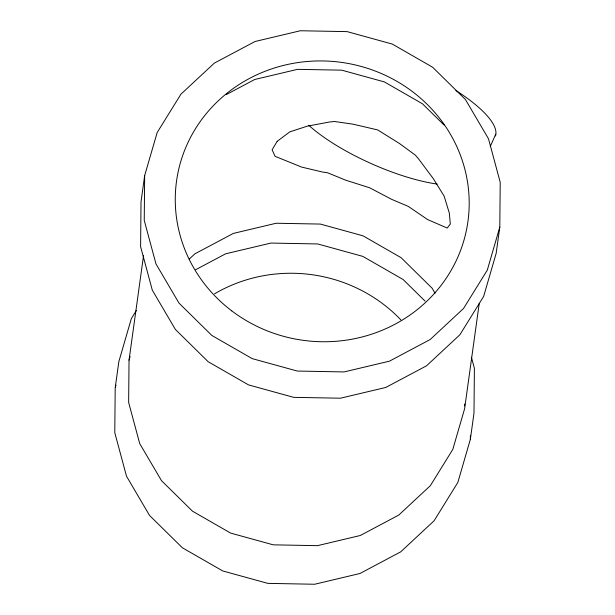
<?xml version="1.0" encoding="UTF-8"?>
<svg xmlns="http://www.w3.org/2000/svg" width="615" height="615" viewBox="0 0 615 615"><rect width="100%" height="100%" fill="white"/><g stroke="black" fill="none" stroke-linecap="round" stroke-linejoin="round"><path stroke-width="0.92" d="M143.533 255.648L129.035 360.152L128.65 402.487L139.72 443.599L161.507 480.676L192.51 511.196L230.617 533.082L273.245 544.836L317.471 545.659L360.298 535.496L398.797 515.047L430.339 485.689L452.794 449.434L464.609 408.752L479.246 303.303M144.656 175.606L144.248 220.401L155.972 263.904L179.019 303.141L211.837 335.452L252.181 358.614L297.291 371.053L344.108 371.929L389.433 361.174L430.169 339.526L463.549 308.469L487.303 270.116L499.803 227.073L500.21 182.278L488.495 138.775L465.44 99.53L432.629 67.227L392.285 44.065L347.168 31.626L300.351 30.75L255.033 41.505L214.297 63.145L180.91 94.21L157.163 132.563L144.656 175.606L141.012 201.889L140.604 246.692L152.32 290.188L175.375 329.432L208.185 361.735L248.529 384.898L293.647 397.344L340.464 398.213L385.782 387.458L426.518 365.817L459.897 334.76L483.651 296.399L496.159 253.357L499.803 227.073M464.632 405.931L464.656 404.055M136.399 310.437L131.349 318.601L118.841 361.643L115.197 387.927L114.79 432.722L126.506 476.225L149.56 515.47L182.371 547.773L222.715 570.935L267.832 583.374L314.649 584.25L359.967 573.495L400.703 551.855L434.09 520.79L457.837 482.437L470.344 439.394L470.375 435.581M470.344 439.394L473.988 413.111L474.396 368.308L471.405 357.207M115.459 387.012L115.997 385.182M129.035 360.152L130.088 356.539M490.255 146.485L495.728 134.208M189.243 259.084L194.847 253.864L233.346 233.408L276.173 223.245L320.4 224.075L363.027 235.829L401.134 257.708L432.137 288.235L435.043 293.178M226.251 94.618L254.702 79.504L297.529 69.341L341.756 70.164L384.383 81.918L422.49 103.804L444.061 125.037M195.639 269.731L225.567 253.826L270.892 243.071L317.709 243.947L362.819 256.386L403.163 279.548L425.042 301.089M437.18 184.07A96.986 28.113 24 0 1 308.761 125.26M214.543 293.832A147.093 140.281 7.9 0 1 400.888 319.9M455.899 90.505A101.929 29.551 24 0 1 495.459 135.961M277.165 141.35L272.107 149.791L275.089 156.325L301.619 167.08L322.683 172.077L327.526 172.738L345.476 180.103L369.684 187.806L391.601 199.321L408.26 206.371L427.633 219.586L447.228 228.05L450.318 224.044L449.311 213.074L444.153 196.154L433.314 178.673L418.738 159.101L415.371 155.141L399.35 143.433L377.718 129.942L353.225 124.215L334.629 121.501L329.632 121.978L307.3 126.167L289.811 131.848L277.165 141.35M231.724 310.844A147.093 140.281 7.9 0 0 467.761 222.699A147.093 140.281 7.9 0 0 267.202 70.471A147.093 140.281 7.9 0 0 231.724 310.844"/></g></svg>
